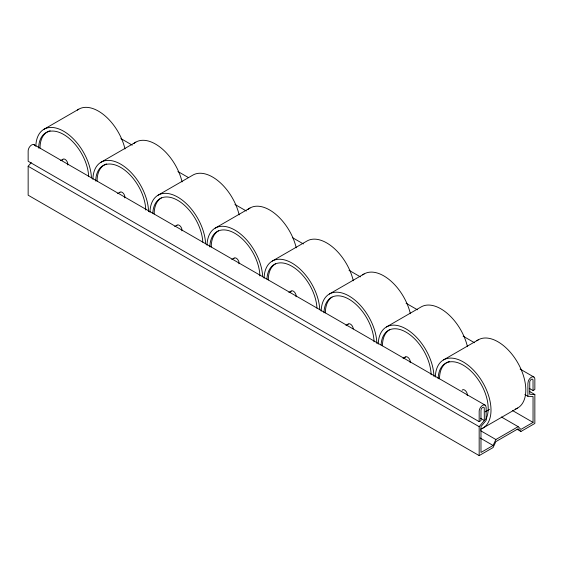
<?xml version="1.0" encoding="UTF-8"?>
<svg xmlns="http://www.w3.org/2000/svg" width="563" height="563" viewBox="0 0 563 563"><rect width="100%" height="100%" fill="white"/><g stroke="black" fill="none" stroke-linecap="round" stroke-linejoin="round"><path stroke-width="0.84" d="M529.523 391.44L534.85 394.515L534.85 423.446L520.93 431.483L518.143 428.753L495.876 441.61L493.089 447.557L479.169 455.594L479.169 426.663L484.321 420.477L484.25 407.964A2.343 1.351 -60 0 0 482.435 407.612A2.343 1.351 -60 0 0 480.992 410.336L480.971 420.61L479.169 421.652L28.15 161.257L28.15 150.997A4.919 2.843 -60 0 1 30.733 145.627A4.919 2.843 -60 0 1 34.646 145.24L34.674 145.303M529.241 388.35L533.041 390.546L533.027 380.299A2.343 1.351 -60 0 0 531.585 379.237A2.343 1.351 -60 0 0 529.769 381.686L529.699 394.276L534.85 394.515M479.169 421.652L479.169 411.391A4.919 2.843 -60 0 1 481.745 406.022A4.919 2.843 -60 0 1 485.665 405.634L486.129 407.373L486.129 420.392L480.978 426.578L480.978 452.462L493.089 445.467L495.876 439.52L518.143 426.663L520.93 429.393L533.041 422.405L533.041 396.521L527.89 396.282L524.85 394.522M479.169 455.594L28.15 195.199L28.15 166.268L31.239 162.559M43.963 129.279L78.764 109.187M60.586 160.596L62.852 159.287M101.037 162.228L135.838 142.136M117.66 193.545L119.926 192.236M158.104 195.178L192.905 175.086A39.375 22.731 60 0 1 239.148 214.855M174.734 226.495L177 225.186M215.179 228.128L249.979 208.036M231.808 259.444L234.074 258.143M272.253 261.077L307.053 240.985A39.375 22.731 60 0 1 353.297 280.761M288.882 292.401L291.148 291.092M329.327 294.034L364.127 273.942M345.956 325.351L348.216 324.042M386.401 326.983L421.201 306.891A39.375 22.731 60 0 1 467.445 346.66M403.031 358.3L405.29 356.991M443.475 359.933L478.276 339.841M485.151 411.87L489.543 409.343M533.041 390.546L534.85 389.505L534.85 379.244A4.919 2.843 -60 0 0 532.267 376.851A4.919 2.843 -60 0 0 528.354 380.982L527.89 383.262L527.89 396.282M482.85 428.126L517.65 408.034M120.841 138.554L132.249 145.141M177.887 171.49L188.535 177.634M234.926 204.418L246.334 211.005M292.732 237.797L303.38 243.941M349.011 270.289L360.419 276.876M406.057 303.225L417.465 309.805M463.096 336.153L474.503 342.74M520.142 369.089L533.83 376.992M512.506 410.547L533.041 422.405M34.09 144.726L485.109 405.121M501.415 417L518.143 426.663M517.13 429.287L520.93 431.483M480.513 418.281L484.321 420.477M28.15 166.268L479.169 426.663M480.661 430.737L495.876 439.52M480.162 438.007L493.089 445.467M133.755 143.621A39.375 22.731 60 0 1 160.617 147.569A39.375 22.731 60 0 1 182.074 181.905M92.888 179.33A39.375 22.731 60 0 1 120.792 164.22A39.375 22.731 60 0 1 148.555 211.639M95.696 181.047A35.399 20.437 60 0 1 120.756 167.443A35.399 20.437 60 0 1 145.747 210.02M97.082 181.068A35.399 20.437 60 0 1 106.506 163.91M119.701 192.525A3.934 2.273 60 0 1 123.177 193.165A3.934 2.273 60 0 1 124.803 197.909M476.861 340.784A39.375 22.731 60 0 1 518.016 363.212A39.375 22.731 60 0 1 515.321 409.097M435.333 377.034A39.375 22.731 60 0 1 475.601 372.453A39.375 22.731 60 0 1 480.52 429.189M438.141 378.751A35.399 20.437 60 0 1 469.085 369.37A35.399 20.437 60 0 1 485.714 419.597M439.52 378.772A35.399 20.437 60 0 1 446.206 362.966M446.853 362.572A35.399 20.437 60 0 1 449.689 361.39M462.139 390.229A3.934 2.273 60 0 1 465.615 390.87A3.934 2.273 60 0 1 467.241 395.613M247.903 209.52A39.375 22.731 60 0 1 274.765 213.476A39.375 22.731 60 0 1 296.222 247.804M207.036 245.236A39.375 22.731 60 0 1 234.609 229.929A39.375 22.731 60 0 1 262.675 276.764M209.844 246.946A35.399 20.437 60 0 1 234.905 233.342A35.399 20.437 60 0 1 259.888 275.926M211.224 246.974A35.399 20.437 60 0 1 218.557 230.767M233.849 258.424A3.934 2.273 60 0 1 237.326 259.071A3.934 2.273 60 0 1 238.951 263.808M378.259 344.084A39.375 22.731 60 0 1 406.162 328.975A39.375 22.731 60 0 1 433.918 376.394M381.095 344.978A35.399 20.437 60 0 1 406.486 332.409A35.399 20.437 60 0 1 431.11 374.775M382.446 345.823A35.399 20.437 60 0 1 389.779 329.615M404.79 357.892A3.934 2.273 60 0 1 408.196 357.589A3.934 2.273 60 0 1 410.167 362.663M264.11 278.185A39.375 22.731 60 0 1 291.683 262.886A39.375 22.731 60 0 1 319.749 309.713M266.946 279.079A35.399 20.437 60 0 1 292.014 266.313A35.399 20.437 60 0 1 316.941 308.109M268.298 279.924A35.399 20.437 60 0 1 275.631 263.716M290.642 291.993A3.934 2.273 60 0 1 294.055 291.683A3.934 2.273 60 0 1 296.018 296.757M149.962 212.279A39.375 22.731 60 0 1 177.535 196.98A39.375 22.731 60 0 1 205.601 243.814M152.805 213.173A35.399 20.437 60 0 1 177.866 200.414A35.399 20.437 60 0 1 202.793 242.203M154.156 214.017A35.399 20.437 60 0 1 161.482 197.817M176.775 225.474A3.934 2.273 60 0 1 180.251 226.115A3.934 2.273 60 0 1 181.877 230.858M362.72 274.878A39.375 22.731 60 0 1 389.42 279.79A39.375 22.731 60 0 1 410.371 313.711M321.184 311.135A39.375 22.731 60 0 1 349.088 296.025A39.375 22.731 60 0 1 376.844 343.437M323.992 312.845A35.399 20.437 60 0 1 349.053 299.242A35.399 20.437 60 0 1 374.036 341.825M325.372 312.873A35.399 20.437 60 0 1 332.057 297.067M347.997 324.323A3.934 2.273 60 0 1 351.129 324.633A3.934 2.273 60 0 1 353.191 328.933M77.349 110.123A39.375 22.731 60 0 1 104.056 115.035A39.375 22.731 60 0 1 125 148.956M35.821 146.38A39.375 22.731 60 0 1 63.387 131.08A39.375 22.731 60 0 1 91.459 177.908M38.622 148.09A35.399 20.437 60 0 1 63.359 134.304A35.399 20.437 60 0 1 88.644 176.303M40.008 148.118A35.399 20.437 60 0 1 47.341 131.911M48.01 131.552A35.399 20.437 60 0 1 50.177 130.729M62.352 160.188A3.934 2.273 60 0 1 65.758 159.878A3.934 2.273 60 0 1 67.729 164.952"/></g></svg>
